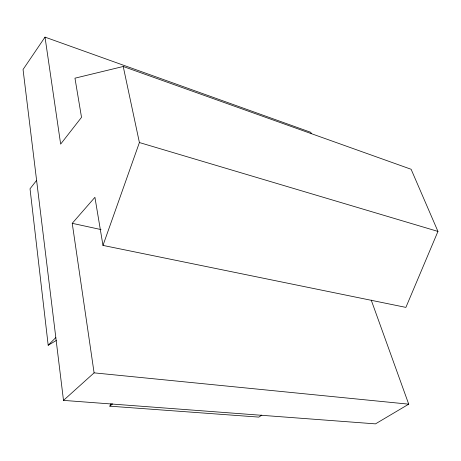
<?xml version="1.0" encoding="UTF-8"?>
<svg xmlns="http://www.w3.org/2000/svg" width="461" height="461" viewBox="0 0 461 461"><rect width="100%" height="100%" fill="white"/><g stroke="black" fill="none" stroke-linecap="round" stroke-linejoin="round"><path stroke-width="0.69" d="M123.225 66.488L411.108 169.268L437.95 231.422L405.887 307.389L102.982 245.408L139.406 142.541L123.225 66.488L74.964 78.18L81.522 117.342L60.65 144.114L45.011 37.128L310.795 132.319L311.279 133.667M261.831 415.084L258.851 417.107L109.833 406.176L111.101 403.594M45.011 37.128L23.05 69.513L63.497 400.39L375.485 423.872L408.723 404.17L371.232 300.105M36.638 180.355L30.028 188.78L48.186 345.243L56.265 340.5M63.497 400.39L94.096 372.857L72.233 223.32L94.92 197.314L102.982 245.408M48.186 345.243L55.798 337.602M109.833 406.176L112.593 403.871M94.096 372.857L408.723 404.17M72.233 223.32L101.034 229.578M139.406 142.541L437.95 231.422"/></g></svg>
